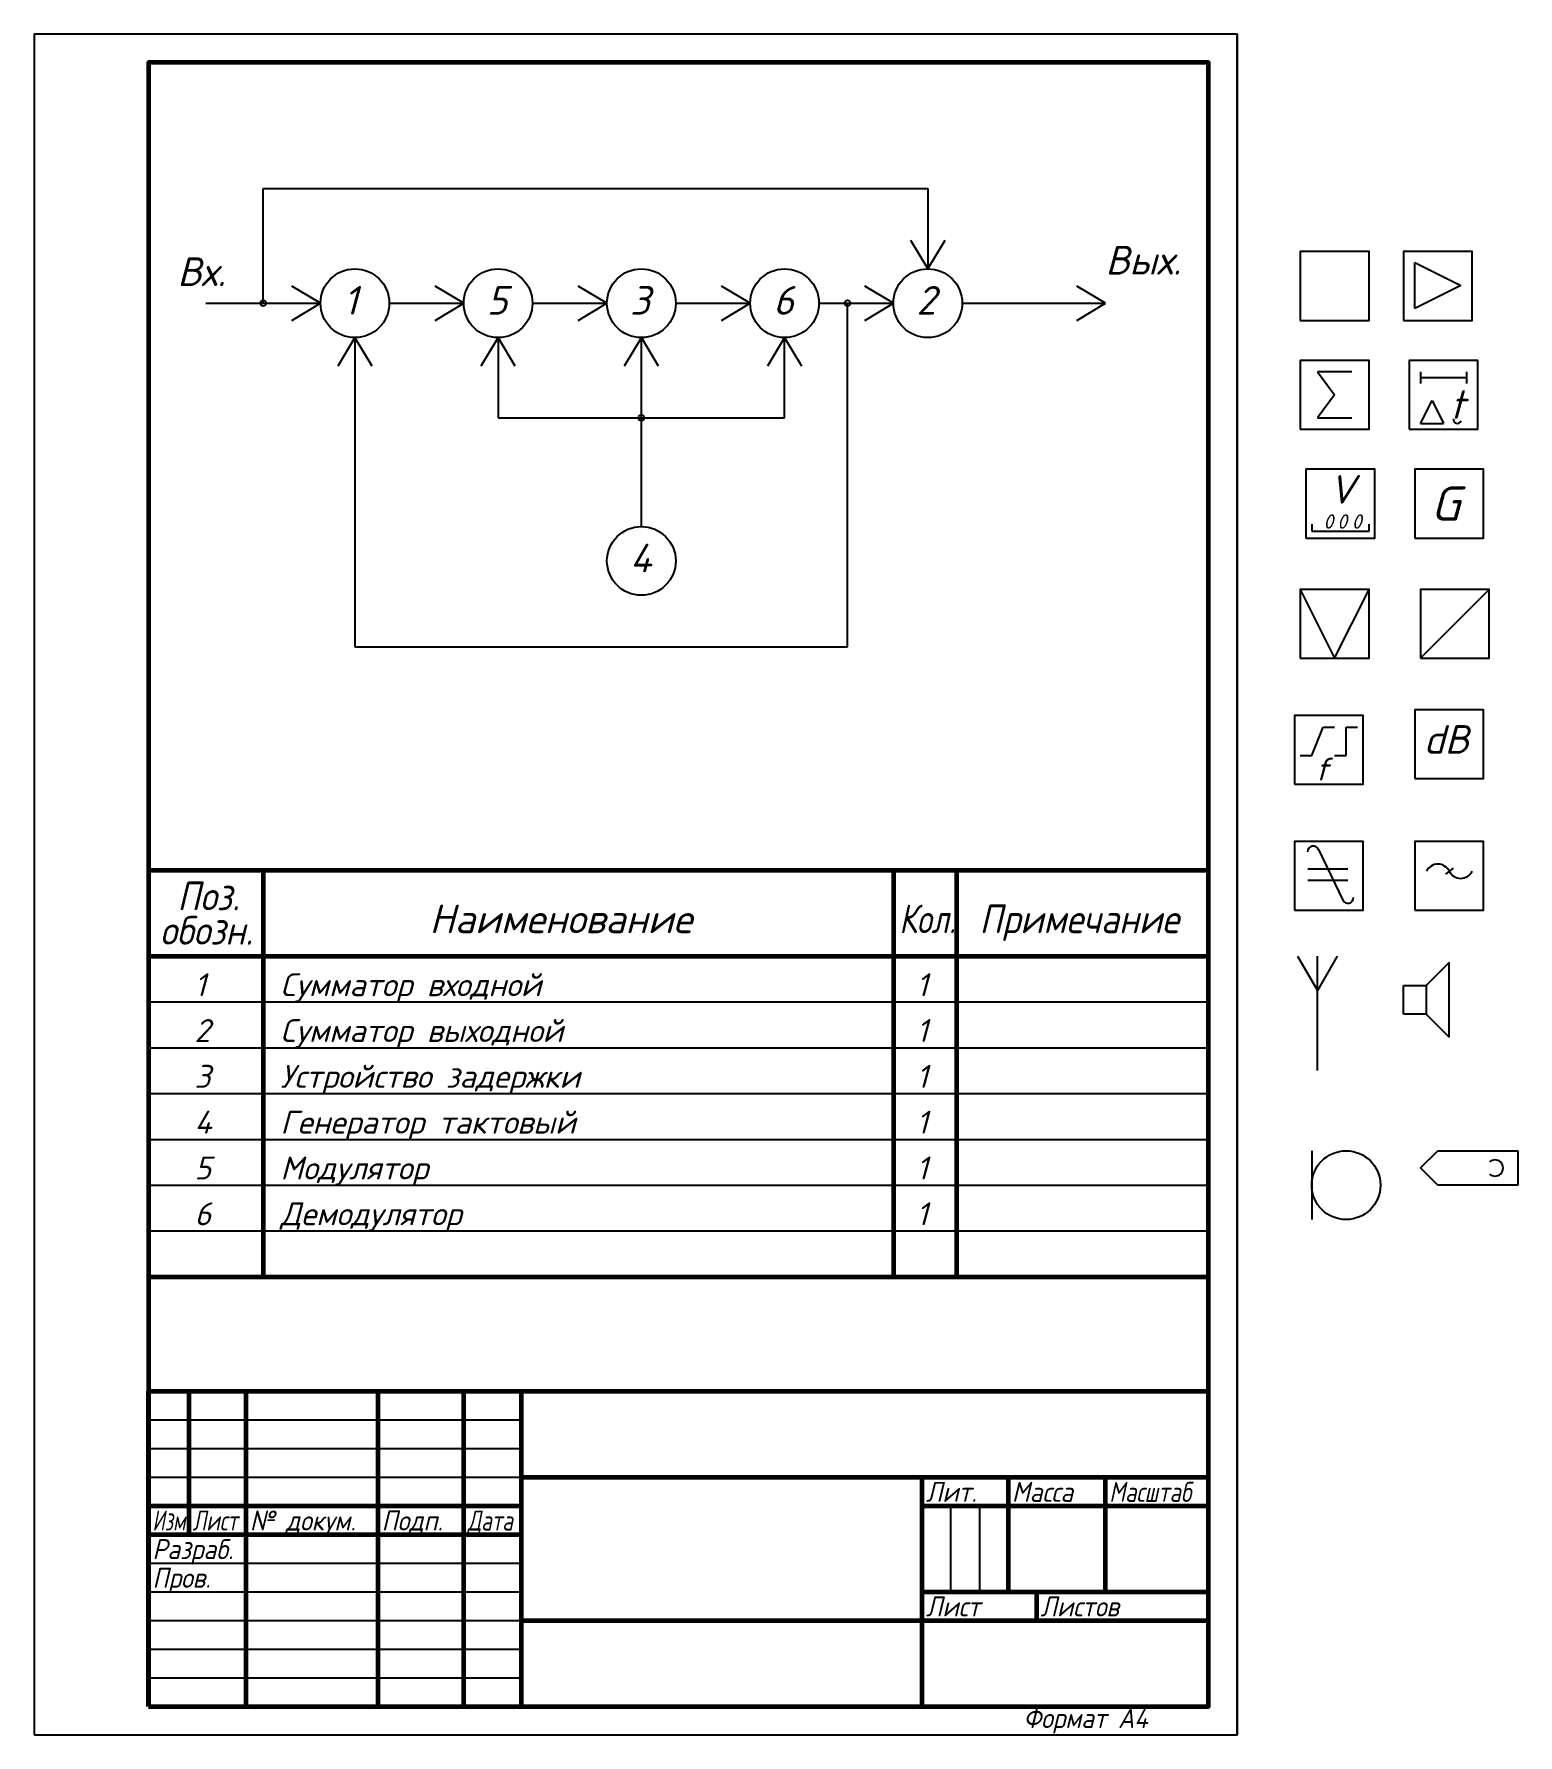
# Model space of a CAD drawing. Header units: millimetres. Extents: x 0 to 259, y 0 to 297.
import ezdxf

# ---------------------------------------------------------------- set-up
doc = ezdxf.new("R2010")
doc.units = ezdxf.units.MM
doc.header["$LTSCALE"] = 0.5
doc.layers.get('Defpoints').update_dxf_attribs({"color": 5})
doc.styles.get("Standard").update_dxf_attribs({"font": 'isocpeui.ttf', "width": 0.9})

# ---------------------------------------------------------------- blocks, each defined once
blk = doc.blocks.new('Ugo1')
at = {"lineweight": -3}
blk.add_lwpolyline([(0, -6), (12, -6), (12, 6), (0, 6)], close=True, dxfattribs=at)
blk = doc.blocks.new('Ugo2')
at = {"lineweight": -3}
for p, q in [((2, -3.91), (2, 4.09)), ((2, 4.09), (10, 0.09)), ((10, 0.09), (2, -3.91))]:
    blk.add_line(p, q, dxfattribs=at)
blk.add_lwpolyline([(0, -6), (12, -6), (12, 6), (0, 6)], close=True, dxfattribs=at)
blk = doc.blocks.new('Ugo3')
at = {"lineweight": -3}
for p, q in [((9, 4), (3, 4)), ((3, 4), (6, 0)), ((6, 0), (3, -4)), ((3, -4), (9, -4))]:
    blk.add_line(p, q, dxfattribs=at)
blk.add_lwpolyline([(0, -6), (12, -6), (12, 6), (0, 6)], close=True, dxfattribs=at)
blk = doc.blocks.new('Ugo4')
at = {"lineweight": -3}
for p, q in [((2, 4), (2, 2)), ((2, 3), (10, 3)), ((10, 4), (10, 2)), ((2, -5), (4, -1)), ((4, -1), (6, -5)), ((2, -5), (6, -5))]:
    blk.add_line(p, q, dxfattribs=at)
blk.add_lwpolyline([(0, -6), (12, -6), (12, 6), (0, 6)], close=True, dxfattribs=at)
blk.add_arc((8.42, -4.29), 0.696, 170.1237, 339.9969, dxfattribs=at)
blk.add_text('t', height=5, dxfattribs=at).set_placement((7.18, -4.18))
blk = doc.blocks.new('Ugo5')
at = {"lineweight": -3}
for p, q in [((1, -3.59), (1, -4.78)), ((1, -4.78), (11, -4.78)), ((11, -4.78), (11, -3.59))]:
    blk.add_line(p, q, dxfattribs=at)
blk.add_lwpolyline([(0, -6), (12, -6), (12, 6), (0, 6)], close=True, dxfattribs=at)
for s, height, p in [('V', 5, (4, 0)), ('0', 2.5, (3.05, -4.37)), ('0', 2.5, (5.46, -4.37)), ('0', 2.5, (8, -4.37))]:
    blk.add_text(s, height=height, dxfattribs=at).set_placement(p)
blk = doc.blocks.new('Ugo6')
at = {"lineweight": -3}
blk.add_lwpolyline([(0, -6), (12, -6), (12, 6), (0, 6)], close=True, dxfattribs=at)
blk.add_text('G', height=6, dxfattribs=at).set_placement((2.78, -2.98))
blk = doc.blocks.new('Ugo7')
at = {"lineweight": -3}
for p, q in [((0, 6), (6, -6)), ((6, -6), (12, 6))]:
    blk.add_line(p, q, dxfattribs=at)
blk.add_lwpolyline([(0, -6), (12, -6), (12, 6), (0, 6)], close=True, dxfattribs=at)
blk = doc.blocks.new('Ugo8')
at = {"lineweight": -3}
blk.add_line((0, -6), (12, 6), dxfattribs=at)
blk.add_lwpolyline([(0, -6), (12, -6), (12, 6), (0, 6)], close=True, dxfattribs=at)
blk = doc.blocks.new('Ugo9')
at = {"lineweight": -3}
for p, q in [((3, -1), (5, 4)), ((5, 4), (7, 4)), ((9, -1), (9, 4)), ((9, 4), (11, 4)), ((1, -1), (3, -1)), ((7, -1), (9, -1))]:
    blk.add_line(p, q, dxfattribs=at)
blk.add_lwpolyline([(0, -6), (12, -6), (12, 6), (0, 6)], close=True, dxfattribs=at)
blk.add_text('f', height=4, dxfattribs=at).set_placement((3.54, -5.35))
blk = doc.blocks.new('Ugo10')
at = {"lineweight": -3}
blk.add_lwpolyline([(0, -6), (12, -6), (12, 6), (0, 6)], close=True, dxfattribs=at)
blk.add_text('dB', height=5, dxfattribs=at).set_placement((1.52, -1.67))
blk = doc.blocks.new('Ugo11')
at = {"lineweight": -3}
for p, q in [((4.19, 4.59), (8.41, -4.23)), ((2.31, 1.21), (9.31, 1.21)), ((9.31, -0.79), (2.31, -0.79))]:
    blk.add_line(p, q, dxfattribs=at)
blk.add_lwpolyline([(0, -6), (12, -6), (12, 6), (0, 6)], close=True, dxfattribs=at)
for centre, start, end in [((3.27, 4.21), 19.1958, 180), ((9.31, -3.79), 205.3566, 0)]:
    blk.add_arc(centre, 1, start, end, dxfattribs=at)
blk = doc.blocks.new('Ugo12')
at = {"lineweight": -3}
blk.add_line((6.71, 1.37), (5.35, 0.31), dxfattribs=at)
blk.add_lwpolyline([(0, -6), (12, -6), (12, 6), (0, 6)], close=True, dxfattribs=at)
for centre, start, end in [((4.02, -0.19), 26.5651, 153.4349), ((8.02, 1.81), 206.5651, 333.4349)]:
    blk.add_arc(centre, 2.24, start, end, dxfattribs=at)
blk = doc.blocks.new('Ugo13')
at = {"lineweight": -3}
for p, q in [((-3.46, 19.99), (0, 14)), ((0, 0), (0, 20)), ((3.44, 19.96), (0, 14))]:
    blk.add_line(p, q, dxfattribs=at)
blk = doc.blocks.new('Ugo14')
at = {"lineweight": -3}
for p, q in [((8, 6.86), (4, 2.86)), ((8, -6.14), (8, 6.86)), ((0, -2.14), (0, 2.86)), ((0, 2.86), (4, 2.86)), ((4, 2.86), (4, -2.14)), ((4, -2.14), (0, -2.14)), ((4, -2.14), (8, -6.14))]:
    blk.add_line(p, q, dxfattribs=at)
blk = doc.blocks.new('Ugo15')
at = {"lineweight": -3}
blk.add_line((0, 6), (0, -6), dxfattribs=at)
blk.add_circle((6, 0), 6, dxfattribs=at)
blk = doc.blocks.new('Ugo16')
at = {"lineweight": -3}
for p, q in [((-17, 0), (-14, 3)), ((-14, 3), (0, 3)), ((0, 3), (0, -3)), ((-14, -3), (-17, 0)), ((0, -3), (-14, -3))]:
    blk.add_line(p, q, dxfattribs=at)
blk.add_arc((-4, 0), 1.41, 225, 135, dxfattribs=at)

msp = doc.modelspace()

# ---------------------------------------------------------------- linework, layer by layer
msp.add_line((210, 297), (210, 0))
at = {"color": 7, "linetype": 'Continuous', "lineweight": -3}
for p, q in [((40, 250), (40, 270)), ((40, 270), (156, 270)), ((156, 270), (156, 256)), ((153, 261), (156, 256)), ((156, 256), (159, 261)), ((50, 250), (45, 253)), ((75, 250), (70, 253)), ((100, 250), (95, 253)), ((125, 250), (120, 253)), ((150, 250), (145, 253)), ((187, 250), (182, 253)), ((30, 250), (50, 250)), ((45, 247), (50, 250)), ((62, 250), (75, 250)), ((70, 247), (75, 250)), ((87, 250), (100, 250)), ((95, 247), (100, 250)), ((112, 250), (125, 250)), ((120, 247), (125, 250)), ((137, 250), (150, 250)), ((142, 190), (142, 250)), ((145, 247), (150, 250)), ((162, 250), (187, 250)), ((182, 247), (187, 250)), ((56, 244), (53, 239)), ((59, 239), (56, 244)), ((56, 244), (56, 190)), ((81, 244), (78, 239)), ((84, 239), (81, 244)), ((81, 244), (81, 230)), ((106, 244), (103, 239)), ((109, 239), (106, 244)), ((106, 211), (106, 244)), ((131, 244), (128, 239)), ((134, 239), (131, 244)), ((131, 230), (131, 244)), ((81, 230), (131, 230)), ((56, 190), (142, 190)), ((20, 128), (205, 128)), ((20, 120), (205, 120)), ((20, 112), (205, 112)), ((20, 104), (205, 104)), ((20, 96), (205, 96)), ((20, 88), (205, 88)), ((20, 55), (85, 55)), ((20, 50), (85, 50)), ((20, 45), (85, 45)), ((160, 25), (160, 40)), ((165, 40), (165, 25)), ((20, 30), (85, 30)), ((20, 25), (85, 25)), ((20, 20), (85, 20)), ((20, 15), (85, 15)), ((20, 10), (85, 10))]:
    msp.add_line(p, q, dxfattribs=at)
at = {"color": 7, "linetype": 'Continuous', "lineweight": 60}
for p, q in [((20, 151), (205, 151)), ((40, 151), (40, 80)), ((150, 151), (150, 80)), ((161, 151), (161, 80)), ((20, 136), (205, 136)), ((20, 80), (205, 80)), ((205, 60), (20, 60)), ((20, 5), (20, 60)), ((27, 60), (27, 35)), ((37, 5), (37, 60)), ((60, 60), (60, 5)), ((75, 5), (75, 60)), ((85, 60), (85, 5)), ((85, 45), (205, 45)), ((155, 5), (155, 45)), ((170, 45), (170, 25)), ((187, 25), (187, 45)), ((20, 40), (85, 40)), ((155, 40), (205, 40)), ((20, 35), (85, 35)), ((155, 25), (205, 25)), ((175, 20), (175, 25)), ((85, 20), (205, 20))]:
    msp.add_line(p, q, dxfattribs=at)
at = {"color": 7, "linetype": 'Continuous'}
msp.add_line((155, 45), (155, 40), dxfattribs=at)
at = {"color": 7, "linetype": 'Continuous', "lineweight": 60}
msp.add_lwpolyline([(20, 5), (205, 5), (205, 292), (20, 292)], close=True, dxfattribs=at)
at = {"color": 7, "linetype": 'Continuous', "lineweight": -3}
for centre, radius in [((56, 250), 6), ((81, 250), 6), ((106, 250), 6), ((131, 250), 6), ((156, 250), 6), ((40, 250), 0.5), ((142, 250), 0.5), ((106, 230), 0.5), ((106, 205), 6)]:
    msp.add_circle(centre, radius, dxfattribs=at)
at = {"layer": 'Defpoints'}
msp.add_lwpolyline([(0, 0), (210, 0), (210, 297), (0, 297)], close=True, dxfattribs=at)

# ---------------------------------------------------------------- block references
for name, p in [('Ugo1', (221, 253)), ('Ugo2', (239, 253)), ('Ugo3', (221, 234)), ('Ugo4', (240, 234)), ('Ugo5', (222, 215)), ('Ugo6', (241, 215)), ('Ugo7', (221, 194)), ('Ugo8', (242, 194)), ('Ugo10', (241, 173)), ('Ugo9', (220, 172)), ('Ugo11', (220, 150)), ('Ugo12', (241, 150)), ('Ugo13', (224, 116)), ('Ugo14', (239, 128)), ('Ugo15', (223, 96)), ('Ugo16', (259, 99))]:
    msp.add_blockref(name, p)

# ---------------------------------------------------------------- texts
at = {"color": 7, "linetype": 'Continuous', "lineweight": -3}
for s, height, p in [('Вых.', 5, (187, 255)), ('Вх.', 5, (25, 253)), ('1', 5, (54, 248)), ('5', 5, (79, 248)), ('3', 5, (104, 248)), ('6', 5, (129, 248)), ('2', 5, (154, 248)), ('4', 5, (104, 203)), ('Наименование', 5, (69, 140)), ('1', 4, (28, 129)), ('Сумматор входной', 4, (43, 129)), ('1', 4, (154, 129)), ('2', 4, (28, 121)), ('Сумматор выходной', 4, (43, 121)), ('1', 4, (154, 121)), ('3', 4, (28, 113)), ('Устройство задержки', 4, (43, 113)), ('1', 4, (154, 113)), ('4', 4, (28, 105)), ('Генератор тактовый', 4, (43, 105)), ('1', 4, (154, 105)), ('5', 4, (28, 97)), ('Модулятор', 4, (43, 97)), ('1', 4, (154, 97)), ('6', 4, (28, 89)), ('Демодулятор', 4, (43, 89)), ('1', 4, (154, 89))]:
    msp.add_text(s, height=height, dxfattribs=at).set_placement(p)
for s, height, width, p in [('Поз.', 5, 0.9, (25, 144)), ('обозн.', 5, 0.9, (22, 138)), ('Кол.', 5, 0.8, (151, 140)), ('Примечание', 5, 0.9, (165, 140)), ('Лит.', 3.5, 0.9, (155.67, 40.7)), ('Масса', 3.5, 0.9, (170.67, 40.7)), ('Масштаб', 3.5, 0.8, (187.67, 40.7)), ('Изм.', 3.5, 0.7, (20.67, 35.7)), ('Лист', 3.5, 0.75, (27.67, 35.7)), ('№ докум.', 3.5, 0.9, (37.67, 35.7)), ('Подп.', 3.5, 0.9, (60.67, 35.7)), ('Дата', 3.5, 0.75, (75.67, 35.7)), ('Разраб.', 3.5, 0.9, (20.67, 30.7)), ('Пров.', 3.5, 0.9, (20.67, 25.7)), ('Лист', 3.5, 0.9, (155.67, 20.7)), ('Листов', 3.5, 0.9, (175.67, 20.7))]:
    msp.add_text(s, height=height, dxfattribs=dict(at, width=width)).set_placement(p)
at = {"color": 7, "linetype": 'Continuous', "lineweight": 70, "width": 0.9}
msp.add_text('Формат А4', height=3.5, dxfattribs=at).set_placement((172.66, 1.2))

doc.saveas('drawing.dxf')
